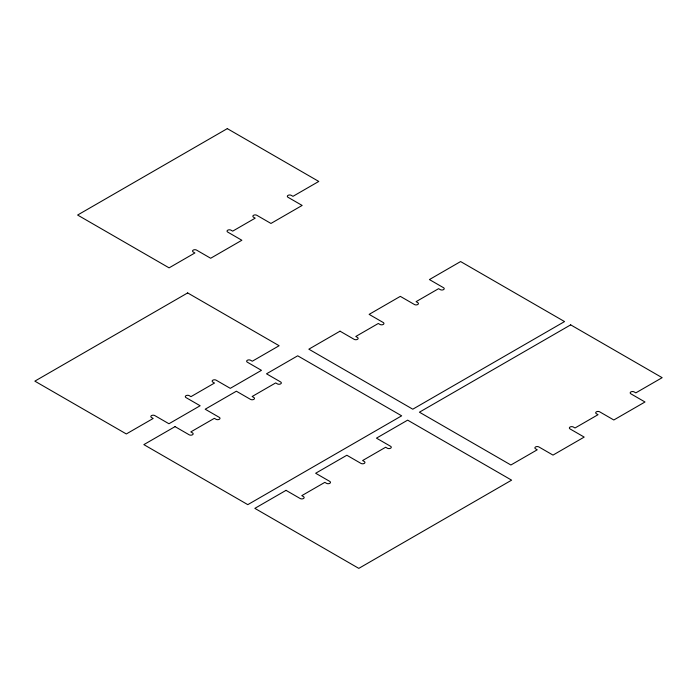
<?xml version="1.0" encoding="UTF-8"?>
<svg xmlns="http://www.w3.org/2000/svg" width="697" height="697" viewBox="0 0 697 697"><rect width="100%" height="100%" fill="white"/><g stroke="black" fill="none" stroke-linecap="round" stroke-linejoin="round"><path stroke-width="1.05" d="M227.3 128.623L77.611 215.042L169.092 267.857L194.899 252.959L193.243 252.009A2.335 1.35 0 0 1 193.243 250.101A2.335 1.35 0 0 1 196.545 250.101L210.668 258.256L241.859 240.256L227.727 232.092A2.335 1.35 0 0 1 227.727 230.193A2.335 1.35 0 0 1 231.029 230.193L232.685 231.143L255.189 218.152L253.534 217.194A2.335 1.35 0 0 1 253.534 215.295A2.335 1.35 0 0 1 256.836 215.295L270.959 223.449L302.149 205.441L288.018 197.286A2.335 1.35 0 0 1 288.018 195.378A2.335 1.35 0 0 1 291.32 195.378L292.975 196.336L318.782 181.438L227.3 128.623M187.659 292.923L34.85 381.146L126.323 433.952L153.174 418.461L151.519 417.503A2.335 1.35 0 0 1 151.519 415.595A2.335 1.35 0 0 1 154.821 415.595L168.944 423.75L200.135 405.75L186.003 397.595A2.335 1.35 0 0 1 186.003 395.687A2.335 1.35 0 0 1 189.305 395.687L190.961 396.645L214.502 383.045L212.846 382.095A2.335 1.35 0 0 1 212.846 380.187A2.335 1.35 0 0 1 216.148 380.187L230.28 388.342L261.462 370.342L247.33 362.187A2.335 1.35 0 0 1 247.33 360.279A2.335 1.35 0 0 1 250.632 360.279L252.288 361.229L279.131 345.729L187.659 292.923M340.023 331.18L308.841 349.18L412.79 409.2L564.553 321.57L460.604 261.558L429.422 279.567L443.545 287.722A2.335 1.35 0 0 1 443.545 289.621A2.335 1.35 0 0 1 440.251 289.621L438.596 288.671L416.092 301.662L417.747 302.62A2.335 1.35 0 0 1 417.747 304.519A2.335 1.35 0 0 1 414.445 304.519L400.313 296.364L369.131 314.373L383.254 322.528A2.335 1.35 0 0 1 383.254 324.436A2.335 1.35 0 0 1 379.961 324.436L378.305 323.478L355.801 336.468L357.448 337.426A2.335 1.35 0 0 1 357.448 339.334A2.335 1.35 0 0 1 354.154 339.334L340.023 331.18M175.043 426.625L143.852 444.625L247.801 504.645L401.655 415.821L297.697 355.801L266.515 373.81L280.647 381.965A2.335 1.35 0 0 1 280.647 383.873A2.335 1.35 0 0 1 277.345 383.873L275.69 382.914L252.148 396.506L253.795 397.464A2.335 1.35 0 0 1 253.795 399.372A2.335 1.35 0 0 1 250.502 399.372L236.37 391.209L205.188 409.217L219.311 417.372A2.335 1.35 0 0 1 219.311 419.28A2.335 1.35 0 0 1 216.009 419.28L214.362 418.322L190.812 431.913L192.468 432.872A2.335 1.35 0 0 1 192.468 434.78A2.335 1.35 0 0 1 189.166 434.78L175.043 426.625M570.677 324.863L419.428 412.188L510.901 464.995L537.23 449.8L535.575 448.842A2.335 1.35 0 0 1 535.575 446.943A2.335 1.35 0 0 1 538.877 446.943L553 455.097L584.191 437.089L570.059 428.934A2.335 1.35 0 0 1 570.059 427.026A2.335 1.35 0 0 1 573.361 427.026L575.016 427.984L598.035 414.689L596.388 413.739A2.335 1.35 0 0 1 596.388 411.831A2.335 1.35 0 0 1 599.681 411.831L613.813 419.986L644.995 401.986L630.872 393.822A2.335 1.35 0 0 1 630.872 391.923A2.335 1.35 0 0 1 634.174 391.923L635.821 392.873L662.15 377.678L570.677 324.863M286.031 490.357L254.849 508.357L358.798 568.377L511.607 480.155L407.649 420.143L376.467 438.143L390.599 446.298A2.335 1.35 0 0 1 390.599 448.206A2.335 1.35 0 0 1 387.297 448.206L385.641 447.247L362.614 460.543L364.27 461.501A2.335 1.35 0 0 1 364.27 463.4A2.335 1.35 0 0 1 360.968 463.4L346.845 455.246L315.654 473.254L329.786 481.409A2.335 1.35 0 0 1 329.786 483.317A2.335 1.35 0 0 1 326.484 483.317L324.828 482.359L301.801 495.654L303.456 496.604A2.335 1.35 0 0 1 303.456 498.512A2.335 1.35 0 0 1 300.154 498.512L286.031 490.357"/></g></svg>
